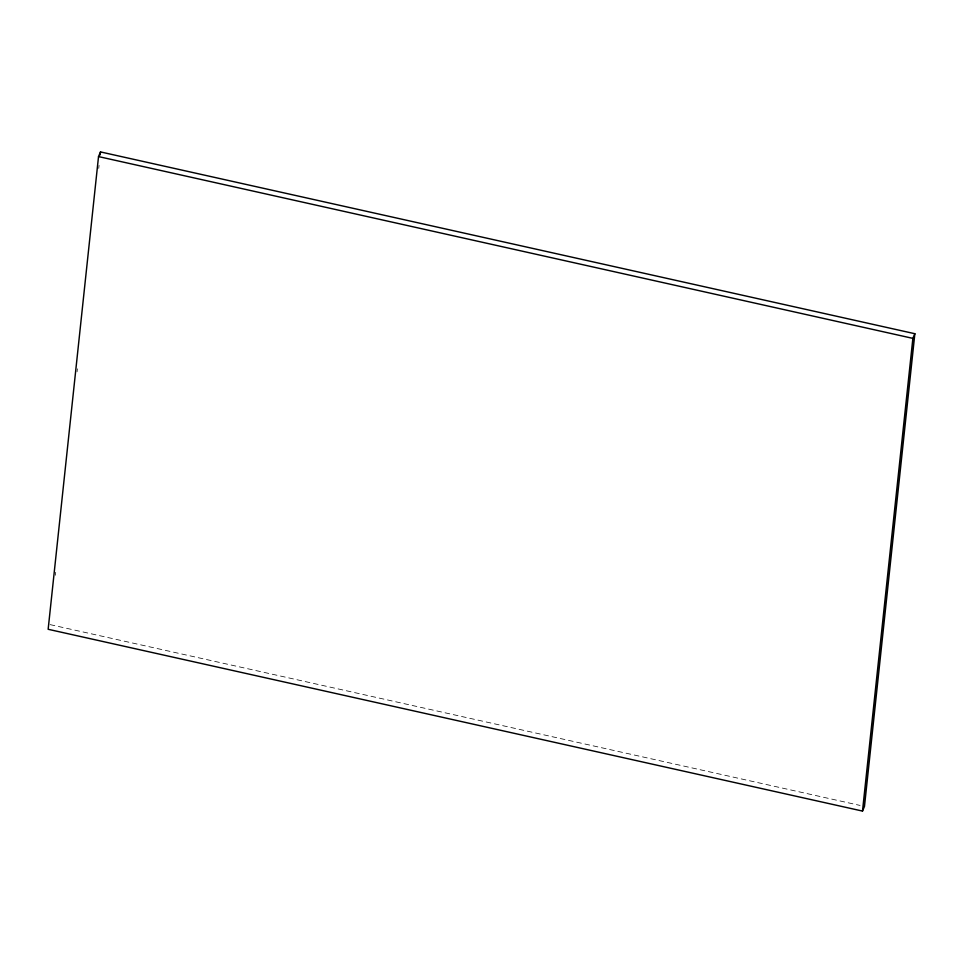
<?xml version="1.0" encoding="UTF-8"?>
<svg xmlns="http://www.w3.org/2000/svg" width="963" height="963" viewBox="0 0 963 963"><rect width="100%" height="100%" fill="white"/><g stroke="black" fill="none" stroke-linecap="round" stroke-linejoin="round"><path stroke-width="0.72" stroke-dasharray="4.82 3.61" d="M55.385 575.26L55.698 572.263M77.064 371.814L77.377 368.829M98.744 168.381L99.069 165.383M50.124 624.626L860.067 805.429"/><path stroke-width="1.44" d="M98.527 156.584L48.15 629.284L862.499 811.075L864.473 806.416L914.85 333.716L100.501 151.925L98.527 156.584L912.876 338.374L914.85 333.716M100.176 154.911L100.501 151.925M862.499 811.075L912.876 338.374"/></g></svg>
